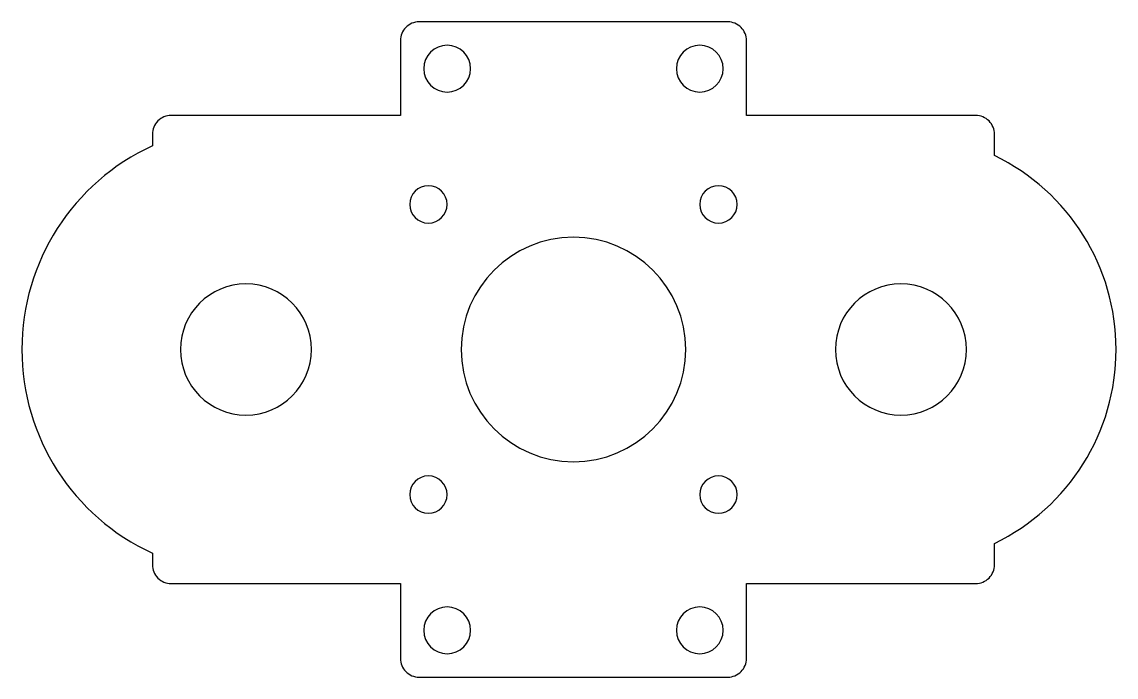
# Model space of a CAD drawing. Header units: millimetres. Extents: x -42 to 74, y 0 to 70.
import ezdxf

# ---------------------------------------------------------------- set-up
doc = ezdxf.new("R2010")
doc.units = ezdxf.units.MM

msp = doc.modelspace()

# ---------------------------------------------------------------- linework, layer by layer
at = {"layer": 'INTERIOR_PROFILES', "extrusion": (0, 0, -1)}
for centre, radius in [((-3, 65), 2.5), ((-30, 65), 2.5), ((-1, 50.5), 2), ((-32, 50.5), 2), ((-16.5, 35), 12), ((18.5, 35), 7), ((-51.5, 35), 7), ((-1, 19.5), 2), ((-32, 19.5), 2), ((-3, 5), 2.5), ((-30, 5), 2.5)]:
    msp.add_circle(centre, radius, dxfattribs=at)
at = {"layer": 'OUTER_PROFILES'}
msp.add_lwpolyline([(-26.5, 60, 0.414214), (-28.5, 58), (-28.5, 56.76, 0.641014), (-28.5, 13.24), (-28.5, 12, 0.414214), (-26.5, 10), (-2, 10), (-2, 2, 0.414214), (0, 0), (33, 0, 0.414214), (35, 2), (35, 10), (59.5, 10, 0.414214), (61.5, 12), (61.5, 14.29, 0.627646), (61.5, 55.71), (61.5, 58, 0.414214), (59.5, 60), (35, 60), (35, 68, 0.414214), (33, 70), (0, 70, 0.414214), (-2, 68), (-2, 60)], format="xyb", close=True, dxfattribs=at)

doc.saveas('drawing.dxf')
